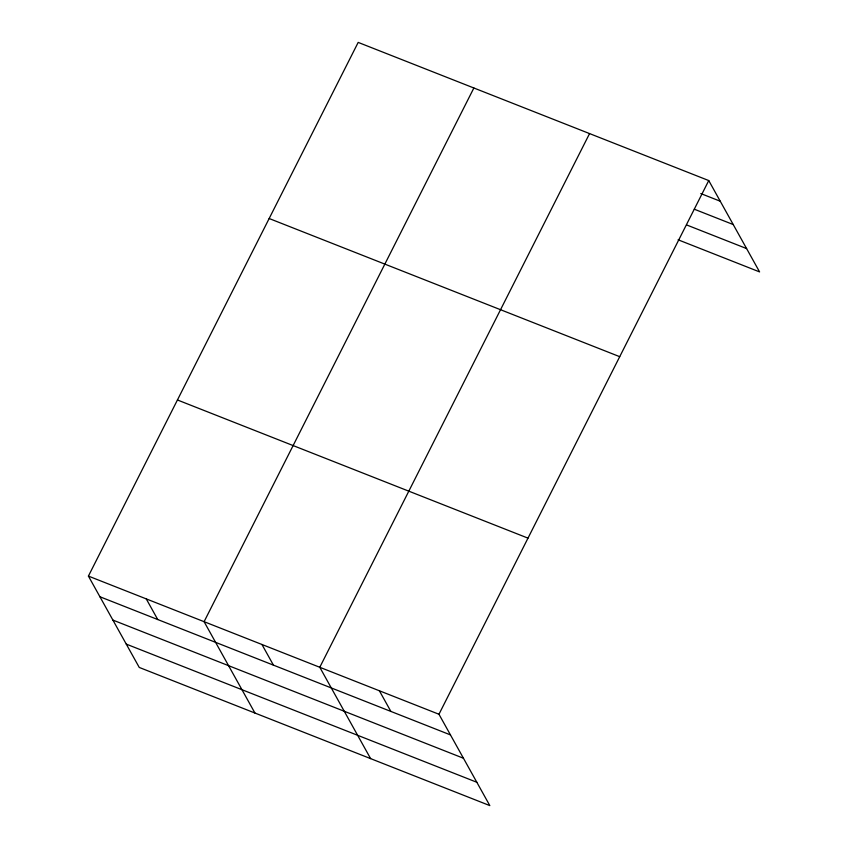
<?xml version="1.0" encoding="UTF-8"?>
<svg xmlns="http://www.w3.org/2000/svg" width="848" height="848" viewBox="0 0 848 848"><rect width="100%" height="100%" fill="white"/><g stroke="black" fill="none" stroke-linecap="round" stroke-linejoin="round"><path stroke-width="1.27" d="M88.415 576.089L438.967 714.26L489.815 805.6L139.252 667.44L88.415 576.089L358.185 42.4L708.748 180.56L759.585 271.911L678.103 239.793M473.873 87.991L204.092 621.69L254.941 713.03M589.561 133.592L319.781 667.281L370.618 758.621M438.967 714.26L708.748 180.56M700.787 193.556L720.249 201.22M694.311 209.212L733.234 224.55M687.007 225.091L746.611 248.581M269.166 218.519L619.718 356.679M177.433 399.97L527.997 538.141M99.905 596.748L450.468 734.909M112.89 620.079L463.453 758.239M126.267 644.109L476.83 782.269M379.374 690.77L390.875 711.419M261.937 644.48L273.438 665.139M146.248 598.889L157.749 619.549"/></g></svg>
